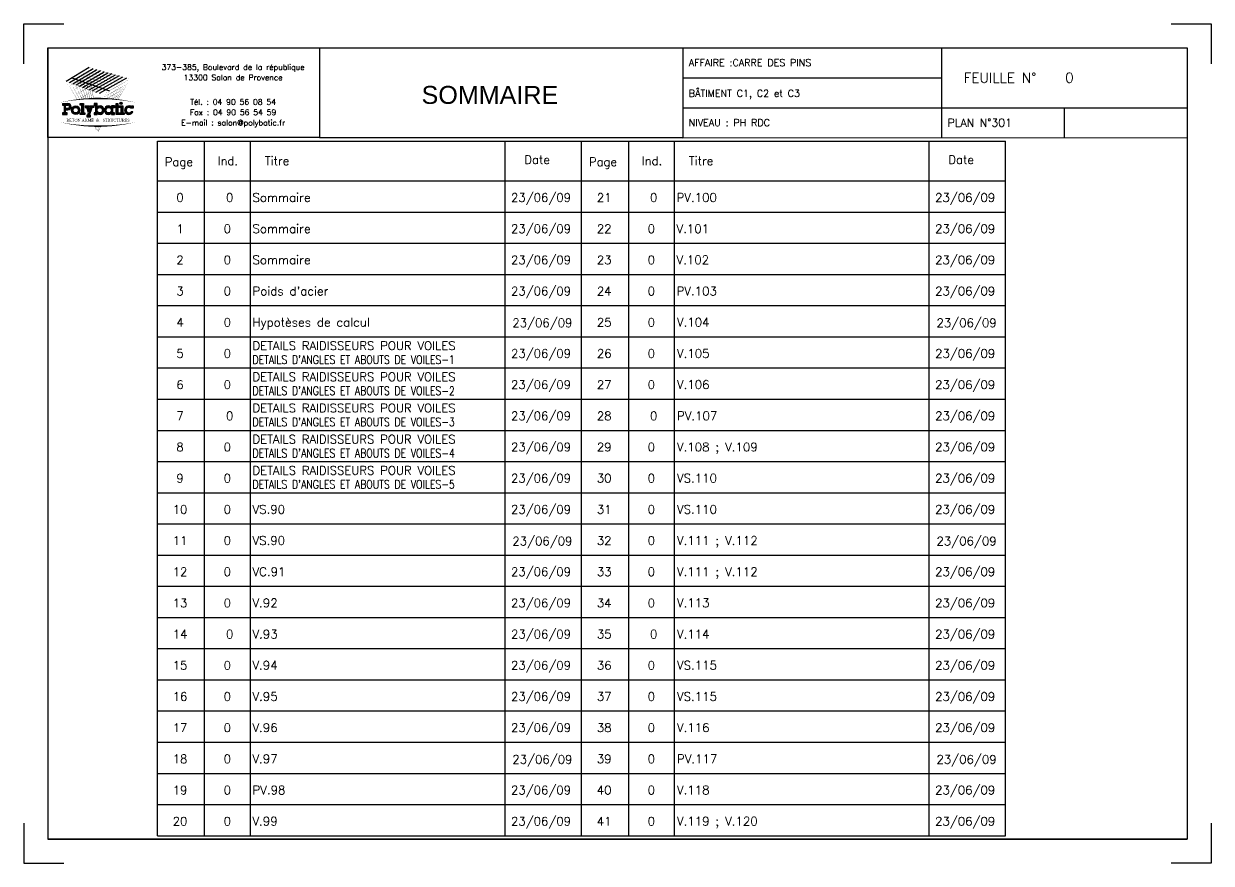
# Model space of a CAD drawing. Header units: metres. Extents: x -5618 to 118954, y -306 to 4637.
# Drawn here: x -162 to 828, y 3187 to 3887 of the extents above; entities that cross this region are included whole.
import ezdxf
from ezdxf.enums import TextEntityAlignment as Align

# ---------------------------------------------------------------- set-up
doc = ezdxf.new("R2010")
doc.units = ezdxf.units.M
doc.layers.add('GO-CARTOUCHE', color=7, linetype='Continuous')
doc.styles.add('ARIAL', font='ARIAL.TTF')
doc.styles.add('POLYBATIC', font='TIMES.TTF')
doc.styles.add('schéma', font='simplex.shx')
doc.styles.add('TEXTE', font='romans.shx')

# ---------------------------------------------------------------- blocks, each defined once
blk = doc.blocks.new('A$C492E529B')
for color, points in [(140, [(1.413, 0.725, 1), (1.563, 0.725, 1)]), (256, [(-0.938, 0.7), (-1.138, 0.7), (-1.138, 0.6), (-1.038, 0.6), (-1.038, 0.1), (-1.138, 0.1), (-1.138, 0), (-0.838, 0), (-0.838, 0.1), (-0.938, 0.1)]), (256, [(-0.367, 0.45), (-0.268, 0.45), (-0.268, 0.55), (-0.523, 0.55), (-0.523, 0.45), (-0.473, 0.45), (-0.543, 0.253), (-0.612, 0.45), (-0.562, 0.45), (-0.562, 0.55), (-0.818, 0.55), (-0.818, 0.45), (-0.718, 0.45), (-0.595, 0.101), (-0.648, -0.05), (-0.718, -0.05), (-0.718, -0.15), (-0.468, -0.15), (-0.468, -0.05), (-0.543, -0.05)]), (256, [(1.393, 0.55), (1.292, 0.55), (1.292, 0.7), (1.193, 0.7), (1.193, 0.55), (1.093, 0.55), (1.093, 0.45), (1.193, 0.45), (1.193, 0), (1.393, 0), (1.393, 0.1), (1.292, 0.1), (1.292, 0.45), (1.393, 0.45)]), (256, [(1.613, 0.55), (1.413, 0.55), (1.413, 0.45), (1.513, 0.45), (1.513, 0.1), (1.413, 0.1), (1.413, 0), (1.712, 0), (1.712, 0.1), (1.613, 0.1)]), (256, [(2.13, 0.4), (2.283, 0.4), (2.283, 0.55), (2.183, 0.55), (2.183, 0.487, 3.359496), (2.272, 0.2), (2.166, 0.2, -3.125802)])]:
    blk.add_hatch(color=color).paths.add_polyline_path(points)
h = blk.add_hatch(color=256)
h.paths.add_polyline_path([(-1.983, 0.1), (-2.083, 0.1), (-2.083, 0.3), (-1.933, 0.3, 1), (-1.933, 0.7), (-2.283, 0.7), (-2.283, 0.6), (-2.183, 0.6), (-2.183, 0.1), (-2.283, 0.1), (-2.283, 0), (-1.983, 0)])
h.paths.add_polyline_path([(-2.083, 0.4), (-2.083, 0.6), (-1.933, 0.6, -1), (-1.933, 0.4)], flags=16)
h = blk.add_hatch(color=256)
h.paths.add_polyline_path([(-1.158, 0.275, 1), (-1.708, 0.275, 1)])
h.paths.add_polyline_path([(-1.608, 0.275, -1), (-1.258, 0.275, -1)], flags=16)
h = blk.add_hatch(color=256)
h.paths.add_polyline_path([(-0.047, 0.487), (-0.047, 0.7), (-0.248, 0.7), (-0.248, 0.6), (-0.147, 0.6), (-0.147, 0.1), (-0.248, 0.1), (-0.248, 0), (-0.047, 0), (-0.047, 0.063, 2.12132)])
h.paths.add_polyline_path([(-0.047, 0.275, -1), (0.303, 0.275, -1)], flags=16)
h = blk.add_hatch(color=256)
h.paths.add_polyline_path([(1.073, 0.1), (0.973, 0.1), (0.973, 0.45), (1.073, 0.45), (1.073, 0.55), (0.873, 0.55), (0.873, 0.487, 2.12132), (0.873, 0.063), (0.873, 0), (1.073, 0)])
h.paths.add_polyline_path([(0.523, 0.275, -1), (0.873, 0.275, -1)], flags=16)
for p, q in [((-0.595, 0.101), (-0.718, 0.45)), ((-0.648, -0.05), (-0.595, 0.101)), ((-0.543, 0.253), (-0.612, 0.45)), ((-0.543, -0.05), (-0.367, 0.45)), ((-0.543, 0.253), (-0.473, 0.45)), ((0.873, 0.55), (0.873, 0.487)), ((1.073, 0.55), (0.873, 0.55)), ((0.873, 0.063), (0.873, 0)), ((0.973, 0.1), (0.973, 0.45)), ((0.973, 0.45), (1.073, 0.45)), ((1.073, 0.1), (0.973, 0.1)), ((1.073, 0.45), (1.073, 0.55)), ((1.073, 0), (1.073, 0.1)), ((2.166, 0.2), (2.272, 0.2)), ((0.873, 0), (1.073, 0))]:
    blk.add_line(p, q)
for points in [[(-2.283, 0.7), (-1.933, 0.7)], [(-2.283, 0.7), (-2.283, 0.6), (-2.183, 0.6), (-2.183, 0.1), (-2.283, 0.1), (-2.283, 0), (-1.983, 0), (-1.983, 0.1), (-2.083, 0.1), (-2.083, 0.3), (-1.933, 0.3)], [(-2.083, 0.4), (-2.083, 0.6), (-1.933, 0.6)], [(-2.083, 0.4), (-1.933, 0.4)], [(-1.138, 0.7), (-0.938, 0.7), (-0.938, 0.1), (-0.838, 0.1), (-0.838, 0), (-1.138, 0), (-1.138, 0.1), (-1.038, 0.1), (-1.038, 0.6), (-1.138, 0.6), (-1.138, 0.7)], [(-0.818, 0.55), (-0.562, 0.55)], [(-0.818, 0.55), (-0.818, 0.45), (-0.718, 0.45)], [(-0.612, 0.45), (-0.562, 0.45), (-0.562, 0.55)], [(-0.523, 0.55), (-0.268, 0.55), (-0.268, 0.45), (-0.367, 0.45)], [(-0.473, 0.45), (-0.523, 0.45), (-0.523, 0.55)], [(-0.248, 0.7), (-0.248, 0.6), (-0.147, 0.6), (-0.147, 0.1), (-0.248, 0.1), (-0.248, 0), (-0.047, 0), (-0.047, 0.063)], [(-0.047, 0.487), (-0.047, 0.7), (-0.248, 0.7)], [(1.093, 0.55), (1.193, 0.55), (1.193, 0.7), (1.292, 0.7), (1.292, 0.55), (1.393, 0.55), (1.393, 0.45), (1.292, 0.45), (1.292, 0.1), (1.393, 0.1), (1.393, 0), (1.193, 0), (1.193, 0.45), (1.093, 0.45)], [(1.093, 0.45), (1.093, 0.55)], [(1.413, 0.45), (1.413, 0.55), (1.613, 0.55), (1.613, 0.1), (1.712, 0.1), (1.712, 0), (1.413, 0), (1.413, 0.1), (1.513, 0.1), (1.513, 0.45), (1.413, 0.45)], [(2.183, 0.487), (2.183, 0.55), (2.283, 0.55), (2.283, 0.4), (2.13, 0.4)], [(-0.648, -0.05), (-0.718, -0.05), (-0.718, -0.15), (-0.468, -0.15), (-0.468, -0.05), (-0.543, -0.05)]]:
    blk.add_lwpolyline(points)
at = {"color": 140}
blk.add_circle((1.488, 0.725), 0.075, dxfattribs=at)
for centre, radius in [((-1.433, 0.275), 0.275), ((-1.433, 0.275), 0.175), ((0.128, 0.275), 0.175), ((0.698, 0.275), 0.175)]:
    blk.add_circle(centre, radius)
for centre, radius, start, end in [((-1.933, 0.5), 0.2, 270, 90), ((-1.933, 0.5), 0.1, 270, 90), ((0.128, 0.275), 0.275, 230.4788, 129.5212), ((0.698, 0.275), 0.275, 50.4788, 309.5212), ((2.008, 0.275), 0.275, 50.4788, 344.17338), ((2.008, 0.275), 0.175, 45.58469, 334.62307)]:
    blk.add_arc(centre, radius, start, end)
blk = doc.blocks.new('POLYBATIC')
at = {"color": 140}
for p, q in [((-0.43, 3.281), (-1.602, 2.578)), ((-1.435, 2.518), (-0.241, 3.228)), ((-1.268, 2.457), (-0.053, 3.175)), ((0.135, 3.121), (-1.101, 2.397)), ((-0.934, 2.337), (0.323, 3.068)), ((-0.767, 2.276), (0.511, 3.015)), ((-1.309, 2.754), (0.586, 2.109)), ((0.7, 2.962), (-0.6, 2.216)), ((-0.433, 2.156), (0.888, 2.908)), ((1.076, 2.855), (-0.266, 2.095)), ((-0.099, 2.035), (1.264, 2.802)), ((1.452, 2.749), (0.067, 1.974))]:
    blk.add_line(p, q, dxfattribs=at)
for points in [[(-1.016, 2.93, 0.0156, 0, 0), (-0.43, 3.281, 0, 0, 0)], [(0.122, 2.71, 0.0156, 0, 0), (-0.869, 3.018, 0, 0, 0)], [(-0.491, 1.706, 0.0136, 0, 0), (-0.869, 3.018, 0, 0, 0)], [(-0.838, 2.873, 0.0156, 0, 0), (-0.241, 3.228, 0, 0, 0)], [(0.283, 2.803, 0.0156, 0, 0), (-0.723, 3.105, 0, 0, 0)], [(-0.398, 1.71, 0.014, 0, 0), (-0.723, 3.105, 0, 0, 0)], [(-0.661, 2.816, 0.0156, 0, 0), (-0.053, 3.175, 0, 0, 0)], [(0.444, 2.896, 0.0156, 0, 0), (-0.576, 3.193, 0, 0, 0)], [(-0.309, 1.714, 0.0145, 0, 0), (-0.576, 3.193, 0, 0, 0)], [(-0.483, 2.759, 0.0156, 0, 0), (0.135, 3.121, 0, 0, 0)], [(0.605, 2.988, 0.0156, 0, 0), (-0.43, 3.281, 0, 0, 0)], [(-0.225, 1.716, 0.0149, 0, 0), (-0.43, 3.281, 0, 0, 0)], [(-0.305, 2.702, 0.0156, 0, 0), (0.323, 3.068, 0, 0, 0)], [(-0.128, 2.646, 0.0156, 0, 0), (0.511, 3.015, 0, 0, 0)], [(-1.602, 2.578, 0, 0.0156, 0), (-1.016, 2.93, 0, 0, 0)], [(-0.684, 2.246, 0.0156, 0, 0), (-1.602, 2.578, 0, 0, 0)], [(-1.031, 1.66, 0.0111, 0, 0), (-1.602, 2.578, 0, 0, 0)], [(-1.456, 2.344, 0, 0.0156, 0), (-0.923, 2.663, 0, 0, 0)], [(-0.522, 2.339, 0.0156, 0, 0), (-1.455, 2.666, 0, 0, 0)], [(-0.913, 1.673, 0.0116, 0, 0), (-1.455, 2.666, 0, 0, 0)], [(-1.435, 2.518, 0, 0.0156, 0), (-0.838, 2.873, 0, 0, 0)], [(-1.31, 2.109, 0, 0.0156, 0), (-0.831, 2.397, 0, 0, 0)], [(-0.361, 2.432, 0.0156, 0, 0), (-1.309, 2.754, 0, 0, 0)], [(-0.8, 1.684, 0.0121, 0, 0), (-1.309, 2.754, 0, 0, 0)], [(-1.268, 2.457, 0, 0.0156, 0), (-0.661, 2.816, 0, 0, 0)], [(-0.2, 2.524, 0.0156, 0, 0), (-1.162, 2.842, 0, 0, 0)], [(-0.692, 1.693, 0.0126, 0, 0), (-1.162, 2.842, 0, 0, 0)], [(-1.101, 2.397, 0, 0.0156, 0), (-0.483, 2.759, 0, 0, 0)], [(-0.039, 2.617, 0.0156, 0, 0), (-1.016, 2.93, 0, 0, 0)], [(-0.589, 1.7, 0.0131, 0, 0), (-1.016, 2.93, 0, 0, 0)], [(-0.934, 2.337, 0, 0.0156, 0), (-0.305, 2.702, 0, 0, 0)], [(-0.391, 2.983, 0, 0.0156, 0), (-0.923, 2.663, 0, 0, 0)], [(-0.352, 2.685, 0, 0.0156, 0), (-0.831, 2.397, 0, 0, 0)], [(-0.767, 2.276, 0, 0.0156, 0), (-0.128, 2.646, 0, 0, 0)], [(-0.6, 2.216, 0, 0.0156, 0), (0.05, 2.589, 0, 0, 0)], [(-0.433, 2.156, 0, 0.0156, 0), (0.227, 2.532, 0, 0, 0)], [(0.586, 2.109, 0, 0.0156, 0), (-0.361, 2.432, 0, 0, 0)], [(-0.266, 2.095, 0, 0.0156, 0), (0.405, 2.475, 0, 0, 0)], [(0.762, 2.207, 0, 0.0156, 0), (-0.2, 2.524, 0, 0, 0)], [(-0.099, 2.035, 0, 0.0156, 0), (0.582, 2.418, 0, 0, 0)], [(0.937, 2.305, 0, 0.0156, 0), (-0.039, 2.617, 0, 0, 0)], [(0.05, 2.589, 0.0156, 0, 0), (0.7, 2.962, 0, 0, 0)], [(1.113, 2.402, 0, 0.0156, 0), (0.122, 2.71, 0, 0, 0)], [(0.227, 2.532, 0.0156, 0, 0), (0.888, 2.908, 0, 0, 0)], [(1.289, 2.5, 0, 0.0156, 0), (0.283, 2.803, 0, 0, 0)], [(0.405, 2.475, 0.0156, 0, 0), (1.076, 2.855, 0, 0, 0)], [(1.465, 2.598, 0, 0.0156, 0), (0.444, 2.896, 0, 0, 0)], [(0.582, 2.418, 0.0156, 0, 0), (1.264, 2.802, 0, 0, 0)], [(1.641, 2.695, 0, 0.0156, 0), (0.605, 2.988, 0, 0, 0)], [(0.76, 2.362, 0.0156, 0, 0), (1.452, 2.749, 0, 0, 0)], [(0.781, 1.685, 0.00933, 0, 0), (1.113, 2.402, 0, 0, 0)], [(0.852, 2.095, 0.0156, 0, 0), (1.491, 2.45, 0, 0, 0)], [(0.865, 1.678, 0.0103, 0, 0), (1.289, 2.5, 0, 0, 0)], [(0.937, 2.305, 0.0156, 0, 0), (1.641, 2.695, 0, 0, 0)], [(0.942, 1.67, 0.0112, 0, 0), (1.465, 2.598, 0, 0, 0)], [(1.012, 1.663, 0.012, 0, 0), (1.641, 2.695, 0, 0, 0)], [(-1.165, 1.875, 0, 0.0156, 0), (-0.739, 2.131, 0, 0, 0)], [(-1.019, 1.641, 0, 0.0156, 0), (-0.646, 1.864, 0, 0, 0)], [(-0.312, 2.386, 0, 0.0156, 0), (-0.739, 2.131, 0, 0, 0)], [(0.234, 1.914, 0, 0.0156, 0), (-0.684, 2.246, 0, 0, 0)], [(-0.273, 2.088, 0, 0.0156, 0), (-0.646, 1.864, 0, 0, 0)], [(0.41, 2.012, 0, 0.0156, 0), (-0.522, 2.339, 0, 0, 0)], [(0.067, 1.974, 0, 0.0156, 0), (0.76, 2.362, 0, 0, 0)], [(0.213, 1.74, 0, 0.0156, 0), (0.852, 2.095, 0, 0, 0)], [(0.21, 1.716, 0.00323, 0, 0), (0.234, 1.914, 0, 0, 0)], [(0.234, 1.914, 0, 0.0156, 0), (0.937, 2.305, 0, 0, 0)], [(0.349, 1.712, 0.00465, 0, 0), (0.41, 2.012, 0, 0, 0)], [(0.447, 1.708, 0.00693, 0.0156, 0), (0.767, 1.886, 0, 0, 0)], [(0.474, 1.706, 0.00597, 0, 0), (0.586, 2.109, 0, 0, 0)], [(0.587, 1.7, 0.00718, 0, 0), (0.762, 2.207, 0, 0, 0)], [(0.68, 1.675, 0.0156, 0, 0), (1.193, 1.96, 0, 0, 0)], [(0.689, 1.693, 0.0083, 0, 0), (0.937, 2.305, 0, 0, 0)], [(0.765, 1.884, 0.0156, 0, 0), (1.342, 2.205, 0, 0, 0)], [(-1.953, 1.508, 0, 0.0781, -0.053843), (0, 1.719, 0, 0, 0)], [(-0.234, 1.79, 0, 0.00638, 0), (-0.365, 1.711, 0, 0.00638, 0)], [(1.953, 1.508, 0, 0.0781, 0.053843), (0, 1.719, 0, 0, 0)], [(0.96, 1.668, 0.00293, 0, 0), (1.044, 1.715, 0, 0, 0)], [(-1.953, 0.523, 0, 0.0781, 0.053843), (0, 0.312, 0, 0, 0)], [(0, 0, 0, 0.00381, 0), (-0.195, 0.315, 0, 0.00381, 0)], [(0, 0, 0, 0.00368, 0), (-0.171, 0.314, 0, 0.00368, 0)], [(0, 0, 0, 0.00356, 0), (-0.149, 0.314, 0, 0.00356, 0)], [(0, 0, 0, 0.00345, 0), (-0.128, 0.313, 0, 0.00345, 0)], [(0, 0, 0, 0.00334, 0), (-0.109, 0.313, 0, 0.00334, 0)], [(0, 0, 0, 0.00324, 0), (-0.09, 0.313, 0, 0.00324, 0)], [(0, 0, 0, 0.00315, 0), (-0.073, 0.313, 0, 0.00315, 0)], [(0, 0, 0, 0.00306, 0), (-0.056, 0.313, 0, 0.00306, 0)], [(0, 0, 0, 0.00306, 0), (-0.056, 0.313, 0, 0.00306, 0)], [(0, 0, 0, 0.00298, 0), (-0.041, 0.313, 0, 0.00298, 0)], [(1.953, 0.523, 0, 0.0781, -0.053843), (0, 0.312, 0, 0, 0)], [(0, 0, 0, 0.0051, 0), (0.038, 0.313, 0, 0.0051, 0)], [(0, 0, 0, 0.00425, 0), (0.127, 0.313, 0, 0.00425, 0)], [(0, 0, 0, 0.00408, 0), (0.145, 0.314, 0, 0.00408, 0)], [(0, 0, 0, 0.00392, 0), (0.162, 0.314, 0, 0.00392, 0)], [(0, 0, 0, 0.00378, 0), (0.177, 0.314, 0, 0.00378, 0)], [(0, 0, 0, 0.00365, 0), (0.191, 0.315, 0, 0.00365, 0)], [(0, 0, 0, 0.00486, 0), (0.064, 0.313, 0, 0.00486, 0)], [(0, 0, 0, 0.00464, 0), (0.087, 0.313, 0, 0.00464, 0)], [(0, 0, 0, 0.00443, 0), (0.108, 0.313, 0, 0.00443, 0)]]:
    blk.add_lwpolyline(points, format="xyseb", dxfattribs=at)
at = {"color": 5, "xscale": 0.78125, "yscale": 0.78125, "zscale": 0.78125}
blk.add_blockref('A$C492E529B', (0, 0.91), dxfattribs=at)
at = {"lineweight": 60, "style": 'POLYBATIC'}
for s, p in [('BÉTON ARMÉ', (-1.587, 0.547)), ('STRUCTURES', (0.24, 0.547))]:
    blk.add_text(s, height=0.1406, dxfattribs=at).set_placement(p)
at = {"color": 140, "style": 'POLYBATIC'}
blk.add_text('&', height=0.141, dxfattribs=at).set_placement((0, 0.547), align=Align.CENTER)

msp = doc.modelspace()

# ---------------------------------------------------------------- linework, layer by layer
for p, q in [((-141.9, 3867.21), (808.01, 3867.21)), ((-141.9, 3867.21), (518.04, 3867.21)), ((-141.9, 3867.21), (-141.9, 3207.28)), ((84.75, 3867.21), (387.44, 3867.21)), ((84.75, 3867.21), (84.75, 3792.25)), ((387.44, 3867.21), (387.44, 3792.25)), ((387.44, 3867.21), (603.16, 3867.21)), ((387.44, 3867.21), (387.44, 3792.22)), ((603.16, 3867.24), (808.01, 3867.24)), ((603.16, 3867.24), (603.16, 3792.25)), ((603.16, 3867.21), (603.16, 3792.22)), ((808.01, 3867.21), (808.01, 3207.28)), ((387.44, 3842.21), (603.16, 3842.21)), ((387.44, 3817.22), (603.16, 3817.22)), ((603.16, 3817.24), (808.01, 3817.24)), ((705.49, 3817.24), (705.49, 3792.25)), ((84.75, 3792.25), (387.44, 3792.25)), ((387.44, 3792.22), (808.01, 3792.27)), ((808.01, 3207.28), (-141.9, 3207.28)), ((-141.9, 3207.28), (808.01, 3207.28))]:
    msp.add_line(p, q)
for points in [[(-161.89, 3853.88), (-161.89, 3887.21), (-128.56, 3887.21)], [(794.68, 3887.21), (828.01, 3887.21), (828.01, 3853.88)], [(-161.89, 3220.61), (-161.89, 3187.28), (-128.56, 3187.28)], [(828.01, 3220.61), (828.01, 3187.28), (794.68, 3187.28)]]:
    msp.add_lwpolyline(points)
msp.add_lwpolyline([(84.75, 3792.25), (-141.9, 3792.25), (-141.9, 3867.21), (84.75, 3867.21)], close=True)
at = {"layer": 'GO-CARTOUCHE', "color": 3}
for p, q in [((-50.42, 3210.22), (-50.42, 3789.37)), ((-50.42, 3789.37), (303.09, 3789.37)), ((-11.1, 3210.22), (-11.1, 3789.37)), ((27.12, 3210.22), (27.12, 3789.37)), ((239.43, 3210.22), (239.43, 3789.37)), ((303.09, 3210.22), (303.09, 3789.37)), ((303.09, 3210.22), (303.09, 3789.37)), ((303.09, 3789.37), (656.6, 3789.37)), ((342.42, 3210.22), (342.42, 3789.37)), ((380.63, 3210.22), (380.63, 3789.37)), ((592.95, 3210.22), (592.95, 3789.37)), ((656.6, 3210.22), (656.6, 3789.37)), ((-50.42, 3756.22), (303.09, 3756.22)), ((303.09, 3756.22), (656.6, 3756.22)), ((-50.42, 3730.22), (303.09, 3730.22)), ((303.09, 3730.22), (656.6, 3730.22)), ((-50.42, 3704.22), (303.09, 3704.22)), ((303.09, 3704.22), (656.6, 3704.22)), ((-50.42, 3678.22), (303.09, 3678.22)), ((303.09, 3678.22), (656.6, 3678.22)), ((-50.42, 3652.22), (303.09, 3652.22)), ((303.09, 3652.22), (656.6, 3652.22)), ((-50.42, 3626.22), (303.09, 3626.22)), ((303.09, 3626.22), (656.6, 3626.22)), ((-50.42, 3600.22), (303.09, 3600.22)), ((303.09, 3600.22), (656.6, 3600.22)), ((-50.42, 3574.22), (303.09, 3574.22)), ((303.09, 3574.22), (656.6, 3574.22)), ((-50.42, 3548.22), (303.09, 3548.22)), ((303.09, 3548.22), (656.6, 3548.22)), ((-50.42, 3522.22), (303.09, 3522.22)), ((303.09, 3522.22), (656.6, 3522.22)), ((-50.42, 3496.22), (303.09, 3496.22)), ((303.09, 3496.22), (656.6, 3496.22)), ((-50.42, 3470.22), (303.09, 3470.22)), ((303.09, 3470.22), (656.6, 3470.22)), ((-50.42, 3444.22), (303.09, 3444.22)), ((303.09, 3444.22), (656.6, 3444.22)), ((-50.42, 3418.22), (303.09, 3418.22)), ((303.09, 3418.22), (656.6, 3418.22)), ((-50.42, 3392.22), (303.09, 3392.22)), ((303.09, 3392.22), (656.6, 3392.22)), ((-50.42, 3366.22), (303.09, 3366.22)), ((303.09, 3366.22), (656.6, 3366.22)), ((-50.42, 3340.22), (303.09, 3340.22)), ((303.09, 3340.22), (656.6, 3340.22)), ((-50.42, 3314.22), (303.09, 3314.22)), ((303.09, 3314.22), (656.6, 3314.22)), ((-50.42, 3288.22), (303.09, 3288.22)), ((303.09, 3288.22), (656.6, 3288.22)), ((-50.42, 3262.22), (303.09, 3262.22)), ((303.09, 3262.22), (656.6, 3262.22)), ((-50.42, 3236.22), (303.09, 3236.22)), ((303.09, 3236.22), (656.6, 3236.22)), ((-50.42, 3210.22), (303.09, 3210.22)), ((303.09, 3210.22), (656.6, 3210.22))]:
    msp.add_line(p, q, dxfattribs=at)

# ---------------------------------------------------------------- block references
at = {"xscale": 16.49835000000894, "yscale": 16.49834999989253, "zscale": 16.49835000000003}
msp.add_blockref('POLYBATIC', (-100.13, 3796.59), dxfattribs=at)

# ---------------------------------------------------------------- texts
at = {"style": 'schéma'}
for s, p in [('373-385, Boulevard de la république', (12.63, 3848.67)), ('13300 Salon de Provence', (12.63, 3840.04)), ('Tél. : 04 90 56 08 54', (12.63, 3819.66)), ('Fax : 04 90 56 54 59', (12.63, 3811.03)), ('E-mail : salon@polybatic.fr', (12.63, 3802.4))]:
    msp.add_text(s, height=4.6662, dxfattribs=at).set_placement(p, align=Align.CENTER)
for s, height, style, p in [('AFFAIRE :CARRE DES PINS', 5.8328, 'schéma', (392.44, 3851.8)), ('FEUILLE N°   0', 8.3325, 'schéma', (621.59, 3838.07)), ('SOMMAIRE', 14.975, 'ARIAL', (169.73, 3820.4)), ('BÂTIMENT C1, C2 et C3', 5.8328, 'schéma', (392.44, 3826.24)), ('NIVEAU : PH RDC', 5.8328, 'schéma', (392.44, 3801.8)), ('PLAN N°301', 6.666, 'schéma', (608.16, 3801.38))]:
    msp.add_text(s, height=height, dxfattribs=dict(style=style)).set_placement(p)
at = {"layer": 'GO-CARTOUCHE', "color": 3, "style": 'TEXTE'}
for s, height, p in [('Page', 7.117, (-44.31, 3768.54)), ('Ind.', 7.117, (-0.29, 3769.34)), ('Titre', 7.117, (39, 3769.34)), ('Date ', 7.117, (255.35, 3770.34)), ('Page', 7.117, (309.21, 3768.54)), ('Ind.', 7.117, (353.22, 3769.34)), ('Titre', 7.117, (392.51, 3769.34)), ('Date ', 7.117, (608.87, 3770.34)), ('Sommaire', 7.2, (28.77, 3738.72)), ('23/06/09', 7.117, (244.34, 3738.72)), ('PV.100', 7.2, (382.28, 3738.72)), ('23/06/09', 7.117, (597.86, 3738.72)), ('Sommaire', 7.2, (28.77, 3712.72)), ('23/06/09', 7.117, (244.34, 3712.72)), ('V.101', 7.2, (382.28, 3712.72)), ('23/06/09', 7.117, (597.86, 3712.72)), ('Sommaire', 7.2, (28.77, 3686.72)), ('23/06/09', 7.117, (244.34, 3686.72)), ('V.102', 7.2, (382.28, 3686.72)), ('23/06/09', 7.117, (597.86, 3686.72)), ("Poids d'acier", 7.2, (28.77, 3660.72)), ('23/06/09', 7.117, (244.34, 3660.72)), ('PV.103', 7.2, (382.28, 3660.72)), ('23/06/09', 7.117, (597.86, 3660.72)), ('Hypotèses de calcul', 7.2, (28.77, 3634.72)), ('23/06/09', 7.117, (245.47, 3634.29)), ('V.104', 7.2, (382.63, 3634.72)), ('23/06/09', 7.117, (598.99, 3634.29)), ('DETAILS RAIDISSEURS POUR VOILES ', 7.1166, (28.77, 3615.25)), ('23/06/09', 7.117, (244.34, 3608.72)), ('V.105', 7.2, (382.63, 3608.72)), ('23/06/09', 7.117, (597.86, 3608.72)), ('DETAILS RAIDISSEURS POUR VOILES ', 7.1166, (28.77, 3589.25)), ('23/06/09', 7.117, (244.34, 3582.72)), ('V.106', 7.2, (382.63, 3582.72)), ('23/06/09', 7.117, (597.86, 3582.72)), ('DETAILS RAIDISSEURS POUR VOILES ', 7.1166, (28.77, 3563.25)), ('23/06/09', 7.117, (244.34, 3556.72)), ('PV.107', 7.2, (382.63, 3556.72)), ('23/06/09', 7.117, (597.86, 3556.72)), ('DETAILS RAIDISSEURS POUR VOILES ', 7.1166, (28.77, 3537.25)), ('23/06/09', 7.117, (244.34, 3530.72)), ('V.108 ; V.109', 7.2, (382.63, 3530.72)), ('23/06/09', 7.117, (597.86, 3530.72)), ('DETAILS RAIDISSEURS POUR VOILES ', 7.1166, (28.77, 3511.25)), ('23/06/09', 7.117, (244.34, 3504.72)), ('VS.110', 7.2, (382.63, 3504.72)), ('23/06/09', 7.117, (597.86, 3504.72)), ('VS.90', 7.2, (28.77, 3478.72)), ('23/06/09', 7.117, (244.34, 3478.72)), ('VS.110', 7.2, (382.63, 3478.72)), ('23/06/09', 7.117, (597.86, 3478.72)), ('VS.90', 7.2, (28.77, 3452.72)), ('23/06/09', 7.117, (245.47, 3452.29)), ('V.111 ; V.112', 7.2, (382.63, 3452.72)), ('23/06/09', 7.117, (598.99, 3452.29)), ('23/06/09', 7.117, (244.34, 3426.72)), ('23/06/09', 7.117, (597.86, 3426.72)), ('VC.91', 7.2, (28.77, 3426.72)), ('V.111 ; V.112', 7.2, (382.63, 3426.72)), ('V.92', 7.2, (28.77, 3400.72)), ('23/06/09', 7.117, (244.34, 3400.72)), ('V.113', 7.2, (382.63, 3400.72)), ('23/06/09', 7.117, (597.86, 3400.72)), ('V.93', 7.2, (28.77, 3374.72)), ('23/06/09', 7.117, (244.34, 3374.72)), ('V.114', 7.2, (382.63, 3374.72)), ('23/06/09', 7.117, (597.86, 3374.72)), ('V.94', 7.2, (28.77, 3348.72)), ('23/06/09', 7.117, (244.34, 3348.72)), ('VS.115', 7.2, (382.63, 3348.72)), ('23/06/09', 7.117, (597.86, 3348.72)), ('V.95', 7.2, (28.77, 3322.72)), ('23/06/09', 7.117, (244.34, 3322.72)), ('VS.115', 7.2, (382.63, 3322.72)), ('23/06/09', 7.117, (597.86, 3322.72)), ('V.96', 7.2, (28.77, 3296.72)), ('23/06/09', 7.117, (244.34, 3296.72)), ('V.116', 7.2, (382.63, 3296.72)), ('23/06/09', 7.117, (597.86, 3296.72)), ('V.97', 7.2, (28.77, 3270.72)), ('23/06/09', 7.117, (245.47, 3270.29)), ('PV.117', 7.2, (382.63, 3270.72)), ('23/06/09', 7.117, (598.99, 3270.29)), ('PV.98', 7.2, (28.77, 3244.72)), ('23/06/09', 7.117, (244.34, 3244.72)), ('V.118', 7.2, (382.63, 3244.72)), ('23/06/09', 7.117, (597.86, 3244.72)), ('23/06/09', 7.117, (244.34, 3218.72)), ('23/06/09', 7.117, (597.86, 3218.72)), ('V.99', 7.2, (28.77, 3218.72)), ('V.119 ; V.120', 7.2, (382.63, 3218.72))]:
    msp.add_text(s, height=height, dxfattribs=at).set_placement(p)
for s, height, p in [('0', 7.12, (-31.56, 3738.72)), ('0', 7.12, (9.76, 3738.72)), ('21', 7.117, (321.96, 3738.72)), ('0', 7.12, (363.27, 3738.72)), ('1', 7.12, (-31.56, 3712.72)), ('0', 7.12, (7.77, 3712.72)), ('22', 7.117, (321.96, 3712.72)), ('0', 7.12, (361.28, 3712.72)), ('2', 7.12, (-31.56, 3686.72)), ('0', 7.12, (7.77, 3686.72)), ('23', 7.117, (321.96, 3686.72)), ('0', 7.12, (361.28, 3686.72)), ('3', 7.12, (-31.56, 3660.72)), ('0', 7.12, (7.77, 3660.72)), ('24', 7.117, (321.96, 3660.72)), ('0', 7.12, (361.28, 3660.72)), ('4', 7.12, (-31.56, 3634.72)), ('0', 7.12, (7.77, 3634.72)), ('25', 7.117, (321.96, 3634.72)), ('0', 7.12, (361.28, 3634.72)), ('5', 7.12, (-31.56, 3608.72)), ('0', 7.12, (7.77, 3608.72)), ('26', 7.117, (321.96, 3608.72)), ('0', 7.12, (361.28, 3608.72)), ('6', 7.12, (-31.56, 3582.72)), ('0', 7.12, (7.77, 3582.72)), ('27', 7.117, (321.96, 3582.72)), ('0', 7.12, (361.28, 3582.72)), ('7', 7.12, (-31.56, 3556.72)), ('0', 7.12, (9.76, 3556.72)), ('28', 7.117, (321.96, 3556.72)), ('0', 7.12, (363.27, 3556.72)), ('8', 7.12, (-31.56, 3530.72)), ('0', 7.12, (7.77, 3530.72)), ('29', 7.117, (321.96, 3530.72)), ('0', 7.12, (361.28, 3530.72)), ('9', 7.12, (-31.56, 3504.72)), ('0', 7.12, (7.77, 3504.72)), ('30', 7.117, (321.96, 3504.72)), ('0', 7.12, (361.28, 3504.72)), ('10', 7.117, (-31.56, 3478.72)), ('0', 7.12, (7.77, 3478.72)), ('31', 7.117, (321.96, 3478.72)), ('0', 7.12, (361.28, 3478.72)), ('11', 7.117, (-31.56, 3452.72)), ('0', 7.12, (7.77, 3452.72)), ('32', 7.117, (321.96, 3452.72)), ('0', 7.12, (361.28, 3452.72)), ('12', 7.117, (-31.56, 3426.72)), ('0', 7.12, (7.77, 3426.72)), ('33', 7.117, (321.96, 3426.72)), ('0', 7.12, (361.28, 3426.72)), ('13', 7.117, (-31.56, 3400.72)), ('0', 7.12, (7.77, 3400.72)), ('34', 7.117, (321.96, 3400.72)), ('0', 7.12, (361.28, 3400.72)), ('14', 7.117, (-31.56, 3374.72)), ('0', 7.12, (9.76, 3374.72)), ('35', 7.117, (321.96, 3374.72)), ('0', 7.12, (363.27, 3374.72)), ('15', 7.117, (-31.56, 3348.72)), ('0', 7.12, (7.77, 3348.72)), ('36', 7.117, (321.96, 3348.72)), ('0', 7.12, (361.28, 3348.72)), ('16', 7.117, (-31.56, 3322.72)), ('0', 7.12, (7.77, 3322.72)), ('37', 7.117, (321.96, 3322.72)), ('0', 7.12, (361.28, 3322.72)), ('17', 7.117, (-31.56, 3296.72)), ('0', 7.12, (7.77, 3296.72)), ('38', 7.117, (321.96, 3296.72)), ('0', 7.12, (361.28, 3296.72)), ('18', 7.117, (-31.56, 3270.72)), ('0', 7.12, (7.77, 3270.72)), ('39', 7.117, (321.96, 3270.72)), ('0', 7.12, (361.28, 3270.72)), ('19', 7.117, (-31.56, 3244.72)), ('0', 7.12, (7.77, 3244.72)), ('40', 7.117, (321.96, 3244.72)), ('0', 7.12, (361.28, 3244.72)), ('20', 7.117, (-31.56, 3218.72)), ('0', 7.12, (7.77, 3218.72)), ('41', 7.117, (321.96, 3218.72)), ('0', 7.12, (361.28, 3218.72))]:
    msp.add_text(s, height=height, dxfattribs=at).set_placement(p, align=Align.CENTER)
at = {"layer": 'GO-CARTOUCHE', "color": 3, "style": 'TEXTE', "width": 0.8}
for s, p in [("DETAILS D'ANGLES ET ABOUTS DE VOILES-1", (28.77, 3603.62)), ("DETAILS D'ANGLES ET ABOUTS DE VOILES-2", (28.77, 3577.62)), ("DETAILS D'ANGLES ET ABOUTS DE VOILES-3", (28.77, 3551.62)), ("DETAILS D'ANGLES ET ABOUTS DE VOILES-4", (28.77, 3525.62)), ("DETAILS D'ANGLES ET ABOUTS DE VOILES-5", (28.77, 3499.62))]:
    msp.add_text(s, height=7.1166, dxfattribs=at).set_placement(p)

doc.saveas('drawing.dxf')
